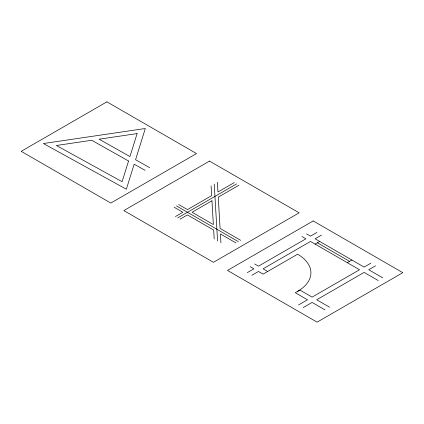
<?xml version="1.0" encoding="UTF-8"?>
<svg xmlns="http://www.w3.org/2000/svg" width="424" height="424" viewBox="0 0 424 424"><rect width="100%" height="100%" fill="white"/><g stroke="black" fill="none" stroke-linecap="round" stroke-linejoin="round"><path stroke-width="0.64" d="M175.414 216.563L182.861 212.265L174.158 207.235M234.334 182.548L217.957 192.003L217.385 182.278M177.714 217.894L236.634 183.873M180.014 219.219L187.461 214.92L213.669 230.052L214.189 238.951M238.935 185.203L218.254 197.139L220.083 228.441L240.652 240.318M247.282 272.637L253.891 268.821L250.133 266.654M316.935 232.426L310.506 236.136L306.568 233.863M251.883 275.293L258.486 271.477L263.087 274.132L297.584 254.22A45.532 26.288 0 0 1 297.584 291.394M321.535 235.082L315.106 238.792L364.126 267.094L370.91 263.177M315.106 244.102L319.701 241.447M347.304 262.689L351.899 260.034M298.586 304.93L307.506 299.779L295.284 292.724L299.885 290.069L312.106 297.123L359.526 269.749L310.506 241.447L263.087 268.821L267.687 271.477M303.186 307.586L312.106 302.434L324.948 309.849M375.51 265.832L368.721 269.749L382.814 277.884M149.661 167.671L135.558 159.726L145.31 128.504L43.375 143.529L126.347 189.221L134.164 164.189L145.119 170.358M317.406 242.777L349.599 261.364M301.968 236.518L305.905 238.792L258.486 266.166L254.734 263.998M378.213 280.54L364.126 272.404L316.707 299.779L329.549 307.193M178.753 204.58L187.461 209.61L211.661 195.639L211.088 185.913M176.453 205.91L238.352 241.643M236.051 242.973L220.401 233.937L220.925 242.841M214.237 184.096L217.554 240.896M128.546 161.019L122.091 181.689L56.365 145.49L91.732 140.275L128.546 161.019M137.111 133.587L129.94 156.557L99.115 139.189L137.111 133.587M106.906 101.845L21.2 151.326L110.807 203.059L196.513 153.573L106.906 101.845M209.536 161.094L123.829 210.58L213.431 262.313L299.143 212.827L209.536 161.094M211.958 200.775L192.061 212.265L213.346 224.556L211.958 200.775M313.193 220.941L227.487 270.427L317.094 322.155L402.8 272.674L313.193 220.941"/></g></svg>
